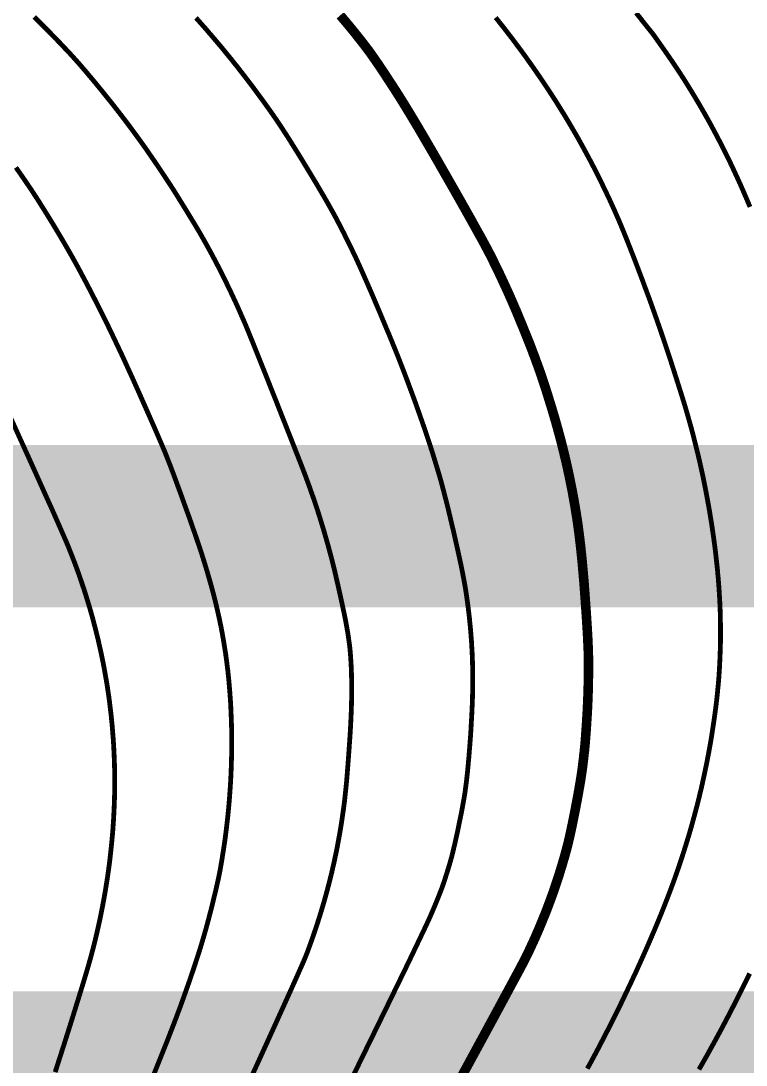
# Model space of a CAD drawing. Extents: x 36524600 to 36525730, y 2746759 to 2747713.
# Drawn here: x 36525125.01 to 36525136.39, y 2747527.4 to 2747543.79 of the extents above; entities that cross this region are included whole.
import ezdxf

# ---------------------------------------------------------------- set-up
doc = ezdxf.new("R2010")
doc.units = 0
doc.header["$LTSCALE"] = 1000
doc.header["$MEASUREMENT"] = 0
doc.layers.add('0-规划文字', color=7, linetype='Continuous')
doc.layers.add('DGX', color=251, linetype='Continuous')
doc.styles.add('黑体', font='simhei.ttf')

# ---------------------------------------------------------------- blocks, each defined once
blk = doc.blocks.new('dxt')
at = {"layer": 'DGX', "color": 253, "linetype": 'Continuous', "flags": 128}
for points, const_width in [([(36525134.667, 2747543.913), (36525134.741, 2747543.821), (36525134.802, 2747543.743), (36525134.853, 2747543.679), (36525134.893, 2747543.63), (36525134.921, 2747543.595), (36525134.938, 2747543.573), (36525134.944, 2747543.566), (36525134.946, 2747543.562), (36525134.954, 2747543.551), (36525134.967, 2747543.532), (36525134.985, 2747543.507), (36525135.009, 2747543.473), (36525135.037, 2747543.433), (36525135.071, 2747543.385), (36525135.11, 2747543.33), (36525135.151, 2747543.271), (36525135.192, 2747543.211), (36525135.233, 2747543.152), (36525135.273, 2747543.092), (36525135.313, 2747543.032), (36525135.353, 2747542.972), (36525135.392, 2747542.912), (36525135.431, 2747542.851), (36525135.469, 2747542.79), (36525135.507, 2747542.729), (36525135.545, 2747542.667), (36525135.582, 2747542.606), (36525135.619, 2747542.544), (36525135.656, 2747542.482), (36525135.692, 2747542.42), (36525135.728, 2747542.357), (36525135.764, 2747542.295), (36525135.799, 2747542.232), (36525135.834, 2747542.169), (36525135.868, 2747542.106), (36525135.902, 2747542.042), (36525135.936, 2747541.979), (36525135.969, 2747541.915), (36525136.002, 2747541.851), (36525136.035, 2747541.786), (36525136.067, 2747541.722), (36525136.099, 2747541.657), (36525136.131, 2747541.593), (36525136.162, 2747541.528), (36525136.193, 2747541.462), (36525136.223, 2747541.397), (36525136.253, 2747541.332), (36525136.283, 2747541.266), (36525136.313, 2747541.2), (36525136.342, 2747541.134), (36525136.37, 2747541.068), (36525136.399, 2747541.002), (36525136.427, 2747540.935), (36525136.455, 2747540.869)], 0.075), ([(36525136.45, 2747528.84), (36525136.416, 2747528.771), (36525136.383, 2747528.703), (36525136.35, 2747528.636), (36525136.317, 2747528.569), (36525136.284, 2747528.504), (36525136.252, 2747528.44), (36525136.219, 2747528.376), (36525136.187, 2747528.314), (36525136.155, 2747528.252), (36525136.123, 2747528.19), (36525136.091, 2747528.128), (36525136.058, 2747528.066), (36525136.026, 2747528.005), (36525135.993, 2747527.943), (36525135.96, 2747527.882), (36525135.926, 2747527.82), (36525135.893, 2747527.759), (36525135.859, 2747527.698), (36525135.826, 2747527.637), (36525135.792, 2747527.576), (36525135.758, 2747527.515), (36525135.723, 2747527.455), (36525135.689, 2747527.394), (36525135.654, 2747527.334)], 0.075), ([(36525132.464, 2747543.839), (36525132.517, 2747543.773), (36525132.57, 2747543.706), (36525132.622, 2747543.64), (36525132.673, 2747543.573), (36525132.725, 2747543.506), (36525132.776, 2747543.438), (36525132.826, 2747543.37), (36525132.877, 2747543.302), (36525132.927, 2747543.233), (36525132.976, 2747543.164), (36525133.026, 2747543.094), (36525133.075, 2747543.024), (36525133.123, 2747542.954), (36525133.172, 2747542.884), (36525133.219, 2747542.813), (36525133.266, 2747542.743), (36525133.313, 2747542.672), (36525133.359, 2747542.601), (36525133.405, 2747542.53), (36525133.45, 2747542.458), (36525133.494, 2747542.387), (36525133.539, 2747542.315), (36525133.582, 2747542.243), (36525133.626, 2747542.17), (36525133.668, 2747542.098), (36525133.711, 2747542.025), (36525133.753, 2747541.952), (36525133.794, 2747541.878), (36525133.835, 2747541.804), (36525133.875, 2747541.73), (36525133.915, 2747541.656), (36525133.955, 2747541.582), (36525133.994, 2747541.507), (36525134.033, 2747541.432), (36525134.071, 2747541.357), (36525134.108, 2747541.281), (36525134.145, 2747541.205), (36525134.182, 2747541.129), (36525134.218, 2747541.053), (36525134.254, 2747540.977), (36525134.289, 2747540.9), (36525134.324, 2747540.823), (36525134.358, 2747540.746), (36525134.392, 2747540.669), (36525134.427, 2747540.586), (36525134.465, 2747540.494), (36525134.507, 2747540.391), (36525134.552, 2747540.278), (36525134.6, 2747540.155), (36525134.652, 2747540.022), (36525134.706, 2747539.879), (36525134.764, 2747539.726), (36525134.823, 2747539.567), (36525134.882, 2747539.408), (36525134.939, 2747539.249), (36525134.995, 2747539.09), (36525135.051, 2747538.93), (36525135.105, 2747538.77), (36525135.159, 2747538.61), (36525135.212, 2747538.449), (36525135.262, 2747538.293), (36525135.309, 2747538.146), (36525135.352, 2747538.01), (36525135.392, 2747537.883), (36525135.428, 2747537.766), (36525135.46, 2747537.658), (36525135.488, 2747537.56), (36525135.513, 2747537.472), (36525135.536, 2747537.389), (36525135.558, 2747537.306), (36525135.579, 2747537.224), (36525135.6, 2747537.142), (36525135.62, 2747537.06), (36525135.64, 2747536.979), (36525135.659, 2747536.898), (36525135.677, 2747536.817), (36525135.695, 2747536.736), (36525135.713, 2747536.656), (36525135.73, 2747536.575), (36525135.746, 2747536.494), (36525135.762, 2747536.413), (36525135.777, 2747536.332), (36525135.792, 2747536.251), (36525135.807, 2747536.17), (36525135.821, 2747536.089), (36525135.834, 2747536.007), (36525135.848, 2747535.926), (36525135.86, 2747535.844), (36525135.872, 2747535.763), (36525135.884, 2747535.681), (36525135.895, 2747535.599), (36525135.906, 2747535.518), (36525135.916, 2747535.436), (36525135.925, 2747535.354), (36525135.934, 2747535.272), (36525135.943, 2747535.19), (36525135.95, 2747535.108), (36525135.958, 2747535.026), (36525135.964, 2747534.944), (36525135.97, 2747534.862), (36525135.975, 2747534.78), (36525135.98, 2747534.698), (36525135.984, 2747534.616), (36525135.987, 2747534.534), (36525135.99, 2747534.452), (36525135.991, 2747534.37), (36525135.992, 2747534.287), (36525135.993, 2747534.205), (36525135.993, 2747534.123), (36525135.992, 2747534.041), (36525135.99, 2747533.959), (36525135.987, 2747533.876), (36525135.984, 2747533.794), (36525135.98, 2747533.712), (36525135.976, 2747533.63), (36525135.971, 2747533.548), (36525135.965, 2747533.465), (36525135.958, 2747533.381), (36525135.949, 2747533.295), (36525135.941, 2747533.208), (36525135.931, 2747533.12), (36525135.92, 2747533.029), (36525135.908, 2747532.938), (36525135.895, 2747532.845), (36525135.881, 2747532.751), (36525135.867, 2747532.659), (36525135.853, 2747532.567), (36525135.838, 2747532.477), (36525135.822, 2747532.387), (36525135.806, 2747532.298), (36525135.789, 2747532.21), (36525135.772, 2747532.123), (36525135.754, 2747532.037), (36525135.736, 2747531.951), (36525135.717, 2747531.865), (36525135.698, 2747531.778), (36525135.678, 2747531.693), (36525135.657, 2747531.607), (36525135.636, 2747531.521), (36525135.614, 2747531.436), (36525135.591, 2747531.35), (36525135.568, 2747531.265), (36525135.545, 2747531.18), (36525135.521, 2747531.095), (36525135.496, 2747531.011), (36525135.47, 2747530.926), (36525135.444, 2747530.842), (36525135.418, 2747530.758), (36525135.391, 2747530.674), (36525135.363, 2747530.59), (36525135.335, 2747530.506), (36525135.306, 2747530.423), (36525135.277, 2747530.34), (36525135.247, 2747530.257), (36525135.216, 2747530.174), (36525135.185, 2747530.092), (36525135.153, 2747530.009), (36525135.121, 2747529.927), (36525135.089, 2747529.845), (36525135.056, 2747529.763), (36525135.022, 2747529.681), (36525134.988, 2747529.599), (36525134.954, 2747529.518), (36525134.919, 2747529.437), (36525134.884, 2747529.355), (36525134.849, 2747529.274), (36525134.813, 2747529.193), (36525134.777, 2747529.112), (36525134.741, 2747529.032), (36525134.704, 2747528.951), (36525134.668, 2747528.87), (36525134.63, 2747528.79), (36525134.593, 2747528.71), (36525134.555, 2747528.63), (36525134.517, 2747528.55), (36525134.479, 2747528.47), (36525134.441, 2747528.39), (36525134.402, 2747528.311), (36525134.363, 2747528.231), (36525134.323, 2747528.152), (36525134.284, 2747528.073), (36525134.244, 2747527.994), (36525134.203, 2747527.915), (36525134.163, 2747527.836), (36525134.122, 2747527.758), (36525134.081, 2747527.679), (36525134.04, 2747527.601), (36525133.998, 2747527.523), (36525133.953, 2747527.44), (36525133.902, 2747527.347)], 0.075), ([(36525130.024, 2747543.874), (36525130.053, 2747543.841), (36525130.081, 2747543.807), (36525130.11, 2747543.773), (36525130.138, 2747543.739), (36525130.167, 2747543.705), (36525130.195, 2747543.67), (36525130.223, 2747543.636), (36525130.251, 2747543.602), (36525130.278, 2747543.567), (36525130.306, 2747543.532), (36525130.333, 2747543.498), (36525130.361, 2747543.463), (36525130.388, 2747543.428), (36525130.415, 2747543.393), (36525130.442, 2747543.357), (36525130.469, 2747543.322), (36525130.498, 2747543.282), (36525130.533, 2747543.232), (36525130.574, 2747543.173), (36525130.621, 2747543.105), (36525130.674, 2747543.026), (36525130.732, 2747542.939), (36525130.795, 2747542.842), (36525130.865, 2747542.735), (36525130.941, 2747542.616), (36525131.026, 2747542.48), (36525131.119, 2747542.328), (36525131.22, 2747542.16), (36525131.329, 2747541.975), (36525131.446, 2747541.774), (36525131.572, 2747541.557), (36525131.705, 2747541.324), (36525131.836, 2747541.094), (36525131.954, 2747540.886), (36525132.059, 2747540.7), (36525132.15, 2747540.536), (36525132.229, 2747540.394), (36525132.294, 2747540.275), (36525132.346, 2747540.177), (36525132.385, 2747540.102), (36525132.417, 2747540.038), (36525132.448, 2747539.974), (36525132.48, 2747539.909), (36525132.511, 2747539.845), (36525132.542, 2747539.78), (36525132.572, 2747539.715), (36525132.602, 2747539.65), (36525132.632, 2747539.585), (36525132.662, 2747539.52), (36525132.691, 2747539.454), (36525132.72, 2747539.389), (36525132.748, 2747539.323), (36525132.777, 2747539.257), (36525132.805, 2747539.191), (36525132.832, 2747539.125), (36525132.859, 2747539.059), (36525132.886, 2747538.995), (36525132.91, 2747538.935), (36525132.932, 2747538.881), (36525132.952, 2747538.831), (36525132.97, 2747538.787), (36525132.986, 2747538.746), (36525133, 2747538.711), (36525133.012, 2747538.681), (36525133.023, 2747538.651), (36525133.036, 2747538.618), (36525133.049, 2747538.582), (36525133.064, 2747538.543), (36525133.08, 2747538.501), (36525133.096, 2747538.455), (36525133.114, 2747538.407), (36525133.133, 2747538.355), (36525133.153, 2747538.299), (36525133.176, 2747538.235), (36525133.199, 2747538.165), (36525133.225, 2747538.087), (36525133.252, 2747538.003), (36525133.281, 2747537.912), (36525133.311, 2747537.814), (36525133.344, 2747537.709), (36525133.376, 2747537.601), (36525133.408, 2747537.492), (36525133.438, 2747537.383), (36525133.468, 2747537.274), (36525133.497, 2747537.164), (36525133.524, 2747537.054), (36525133.551, 2747536.944), (36525133.577, 2747536.834), (36525133.601, 2747536.724), (36525133.625, 2747536.613), (36525133.647, 2747536.502), (36525133.669, 2747536.391), (36525133.689, 2747536.279), (36525133.709, 2747536.168), (36525133.727, 2747536.056), (36525133.745, 2747535.944), (36525133.761, 2747535.828), (36525133.777, 2747535.704), (36525133.793, 2747535.571), (36525133.808, 2747535.431), (36525133.823, 2747535.282), (36525133.837, 2747535.125), (36525133.851, 2747534.96), (36525133.864, 2747534.786), (36525133.876, 2747534.616), (36525133.887, 2747534.459), (36525133.896, 2747534.317), (36525133.904, 2747534.188), (36525133.91, 2747534.073), (36525133.914, 2747533.973), (36525133.918, 2747533.886), (36525133.919, 2747533.813), (36525133.92, 2747533.747), (36525133.92, 2747533.681), (36525133.92, 2747533.615), (36525133.92, 2747533.55), (36525133.919, 2747533.484), (36525133.918, 2747533.418), (36525133.917, 2747533.352), (36525133.915, 2747533.286), (36525133.913, 2747533.22), (36525133.911, 2747533.155), (36525133.908, 2747533.089), (36525133.905, 2747533.023), (36525133.902, 2747532.957), (36525133.898, 2747532.891), (36525133.894, 2747532.826), (36525133.89, 2747532.76), (36525133.886, 2747532.697), (36525133.882, 2747532.641), (36525133.878, 2747532.591), (36525133.875, 2747532.547), (36525133.872, 2747532.51), (36525133.87, 2747532.478), (36525133.868, 2747532.453), (36525133.866, 2747532.435), (36525133.865, 2747532.417), (36525133.862, 2747532.393), (36525133.859, 2747532.364), (36525133.856, 2747532.33), (36525133.851, 2747532.291), (36525133.846, 2747532.247), (36525133.841, 2747532.197), (36525133.834, 2747532.142), (36525133.827, 2747532.081), (36525133.817, 2747532.013), (36525133.806, 2747531.937), (36525133.793, 2747531.855), (36525133.778, 2747531.766), (36525133.761, 2747531.67), (36525133.742, 2747531.566), (36525133.721, 2747531.456), (36525133.699, 2747531.346), (36525133.679, 2747531.243), (36525133.659, 2747531.147), (36525133.64, 2747531.058), (36525133.622, 2747530.977), (36525133.605, 2747530.903), (36525133.588, 2747530.836), (36525133.573, 2747530.777), (36525133.557, 2747530.721), (36525133.542, 2747530.665), (36525133.525, 2747530.609), (36525133.509, 2747530.553), (36525133.492, 2747530.498), (36525133.475, 2747530.443), (36525133.458, 2747530.387), (36525133.44, 2747530.332), (36525133.422, 2747530.277), (36525133.403, 2747530.222), (36525133.385, 2747530.167), (36525133.366, 2747530.112), (36525133.346, 2747530.058), (36525133.326, 2747530.003), (36525133.306, 2747529.949), (36525133.286, 2747529.895), (36525133.265, 2747529.84), (36525133.244, 2747529.786), (36525133.222, 2747529.733), (36525133.2, 2747529.679), (36525133.178, 2747529.625), (36525133.156, 2747529.572), (36525133.133, 2747529.518), (36525133.11, 2747529.465), (36525133.087, 2747529.412), (36525133.063, 2747529.359), (36525133.039, 2747529.307), (36525133.014, 2747529.254), (36525132.99, 2747529.201), (36525132.964, 2747529.149), (36525132.939, 2747529.097), (36525132.913, 2747529.045), (36525132.851, 2747528.926), (36525132.715, 2747528.674), (36525132.507, 2747528.288), (36525132.225, 2747527.768), (36525131.87, 2747527.115)], 0.15), ([(36525130.196, 2747527.172), (36525130.546, 2747527.887), (36525130.839, 2747528.487), (36525131.075, 2747528.972), (36525131.253, 2747529.344), (36525131.375, 2747529.6), (36525131.44, 2747529.742), (36525131.475, 2747529.825), (36525131.508, 2747529.902), (36525131.538, 2747529.974), (36525131.565, 2747530.041), (36525131.589, 2747530.103), (36525131.611, 2747530.159), (36525131.63, 2747530.211), (36525131.646, 2747530.257), (36525131.661, 2747530.301), (36525131.675, 2747530.345), (36525131.689, 2747530.389), (36525131.703, 2747530.433), (36525131.717, 2747530.477), (36525131.73, 2747530.521), (36525131.743, 2747530.565), (36525131.756, 2747530.61), (36525131.769, 2747530.657), (36525131.783, 2747530.71), (36525131.797, 2747530.769), (36525131.813, 2747530.834), (36525131.829, 2747530.904), (36525131.846, 2747530.98), (36525131.864, 2747531.062), (36525131.882, 2747531.15), (36525131.9, 2747531.238), (36525131.917, 2747531.32), (36525131.932, 2747531.396), (36525131.945, 2747531.467), (36525131.957, 2747531.533), (36525131.968, 2747531.593), (36525131.977, 2747531.647), (36525131.984, 2747531.695), (36525131.99, 2747531.741), (36525131.996, 2747531.787), (36525132.002, 2747531.833), (36525132.008, 2747531.879), (36525132.013, 2747531.925), (36525132.018, 2747531.971), (36525132.023, 2747532.017), (36525132.027, 2747532.063), (36525132.032, 2747532.11), (36525132.036, 2747532.16), (36525132.041, 2747532.212), (36525132.046, 2747532.267), (36525132.05, 2747532.324), (36525132.055, 2747532.384), (36525132.06, 2747532.446), (36525132.065, 2747532.511), (36525132.07, 2747532.578), (36525132.074, 2747532.645), (36525132.078, 2747532.714), (36525132.082, 2747532.784), (36525132.086, 2747532.855), (36525132.09, 2747532.928), (36525132.093, 2747533.001), (36525132.097, 2747533.075), (36525132.099, 2747533.151), (36525132.101, 2747533.226), (36525132.103, 2747533.301), (36525132.104, 2747533.376), (36525132.104, 2747533.451), (36525132.104, 2747533.526), (36525132.103, 2747533.601), (36525132.101, 2747533.676), (36525132.099, 2747533.751), (36525132.096, 2747533.826), (36525132.093, 2747533.901), (36525132.088, 2747533.976), (36525132.084, 2747534.051), (36525132.078, 2747534.126), (36525132.072, 2747534.201), (36525132.066, 2747534.275), (36525132.058, 2747534.35), (36525132.051, 2747534.425), (36525132.042, 2747534.499), (36525132.033, 2747534.574), (36525132.023, 2747534.648), (36525132.013, 2747534.723), (36525132.002, 2747534.797), (36525131.991, 2747534.871), (36525131.977, 2747534.95), (36525131.961, 2747535.038), (36525131.942, 2747535.135), (36525131.921, 2747535.241), (36525131.896, 2747535.356), (36525131.869, 2747535.48), (36525131.839, 2747535.613), (36525131.807, 2747535.756), (36525131.773, 2747535.898), (36525131.742, 2747536.031), (36525131.712, 2747536.154), (36525131.683, 2747536.269), (36525131.656, 2747536.374), (36525131.631, 2747536.469), (36525131.608, 2747536.556), (36525131.586, 2747536.633), (36525131.565, 2747536.705), (36525131.543, 2747536.778), (36525131.521, 2747536.85), (36525131.499, 2747536.922), (36525131.477, 2747536.994), (36525131.454, 2747537.066), (36525131.431, 2747537.138), (36525131.407, 2747537.209), (36525131.383, 2747537.281), (36525131.359, 2747537.354), (36525131.334, 2747537.427), (36525131.308, 2747537.501), (36525131.282, 2747537.575), (36525131.256, 2747537.65), (36525131.229, 2747537.725), (36525131.202, 2747537.802), (36525131.174, 2747537.878), (36525131.146, 2747537.954), (36525131.118, 2747538.029), (36525131.091, 2747538.103), (36525131.063, 2747538.177), (36525131.035, 2747538.251), (36525131.007, 2747538.324), (36525130.979, 2747538.397), (36525130.949, 2747538.473), (36525130.915, 2747538.559), (36525130.877, 2747538.653), (36525130.835, 2747538.756), (36525130.789, 2747538.868), (36525130.738, 2747538.988), (36525130.684, 2747539.118), (36525130.626, 2747539.256), (36525130.567, 2747539.394), (36525130.512, 2747539.523), (36525130.46, 2747539.643), (36525130.411, 2747539.754), (36525130.366, 2747539.856), (36525130.325, 2747539.948), (36525130.286, 2747540.032), (36525130.252, 2747540.106), (36525130.218, 2747540.176), (36525130.185, 2747540.246), (36525130.151, 2747540.315), (36525130.116, 2747540.384), (36525130.082, 2747540.454), (36525130.047, 2747540.522), (36525130.011, 2747540.591), (36525129.975, 2747540.66), (36525129.937, 2747540.732), (36525129.892, 2747540.813), (36525129.842, 2747540.902), (36525129.787, 2747540.999), (36525129.726, 2747541.103), (36525129.659, 2747541.217), (36525129.586, 2747541.338), (36525129.508, 2747541.467), (36525129.43, 2747541.596), (36525129.356, 2747541.716), (36525129.286, 2747541.828), (36525129.222, 2747541.931), (36525129.161, 2747542.025), (36525129.106, 2747542.11), (36525129.055, 2747542.187), (36525129.009, 2747542.255), (36525128.964, 2747542.319), (36525128.92, 2747542.382), (36525128.875, 2747542.445), (36525128.83, 2747542.508), (36525128.784, 2747542.571), (36525128.738, 2747542.633), (36525128.692, 2747542.696), (36525128.646, 2747542.758), (36525128.599, 2747542.82), (36525128.552, 2747542.881), (36525128.505, 2747542.943), (36525128.457, 2747543.004), (36525128.41, 2747543.065), (36525128.361, 2747543.125), (36525128.313, 2747543.186), (36525128.264, 2747543.246), (36525128.215, 2747543.306), (36525128.166, 2747543.366), (36525128.116, 2747543.425), (36525128.066, 2747543.484), (36525128.016, 2747543.543), (36525127.965, 2747543.602), (36525127.915, 2747543.661), (36525127.863, 2747543.719), (36525127.812, 2747543.777), (36525127.76, 2747543.835)], 0.075), ([(36525125.222, 2747543.849), (36525125.292, 2747543.779), (36525125.357, 2747543.714), (36525125.416, 2747543.655), (36525125.469, 2747543.602), (36525125.516, 2747543.554), (36525125.56, 2747543.508), (36525125.604, 2747543.462), (36525125.648, 2747543.417), (36525125.692, 2747543.37), (36525125.735, 2747543.324), (36525125.779, 2747543.278), (36525125.822, 2747543.231), (36525125.864, 2747543.184), (36525125.909, 2747543.134), (36525125.959, 2747543.077), (36525126.013, 2747543.014), (36525126.072, 2747542.944), (36525126.136, 2747542.868), (36525126.204, 2747542.786), (36525126.277, 2747542.697), (36525126.354, 2747542.601), (36525126.434, 2747542.502), (36525126.512, 2747542.402), (36525126.59, 2747542.302), (36525126.667, 2747542.201), (36525126.743, 2747542.099), (36525126.818, 2747541.997), (36525126.893, 2747541.894), (36525126.967, 2747541.791), (36525127.039, 2747541.686), (36525127.111, 2747541.582), (36525127.182, 2747541.477), (36525127.252, 2747541.372), (36525127.321, 2747541.267), (36525127.39, 2747541.162), (36525127.457, 2747541.056), (36525127.523, 2747540.949), (36525127.587, 2747540.846), (36525127.646, 2747540.75), (36525127.701, 2747540.659), (36525127.752, 2747540.576), (36525127.798, 2747540.498), (36525127.839, 2747540.428), (36525127.876, 2747540.363), (36525127.909, 2747540.305), (36525127.939, 2747540.251), (36525127.969, 2747540.196), (36525127.999, 2747540.141), (36525128.029, 2747540.085), (36525128.058, 2747540.03), (36525128.087, 2747539.975), (36525128.116, 2747539.919), (36525128.144, 2747539.864), (36525128.172, 2747539.808), (36525128.2, 2747539.752), (36525128.228, 2747539.696), (36525128.255, 2747539.639), (36525128.282, 2747539.583), (36525128.309, 2747539.527), (36525128.336, 2747539.47), (36525128.362, 2747539.413), (36525128.389, 2747539.356), (36525128.414, 2747539.3), (36525128.44, 2747539.242), (36525128.465, 2747539.185), (36525128.49, 2747539.128), (36525128.515, 2747539.071), (36525128.54, 2747539.013), (36525128.564, 2747538.955), (36525128.592, 2747538.886), (36525128.629, 2747538.795), (36525128.675, 2747538.682), (36525128.729, 2747538.547), (36525128.792, 2747538.389), (36525128.864, 2747538.209), (36525128.944, 2747538.007), (36525129.033, 2747537.783), (36525129.121, 2747537.559), (36525129.201, 2747537.357), (36525129.272, 2747537.177), (36525129.334, 2747537.019), (36525129.387, 2747536.884), (36525129.431, 2747536.771), (36525129.466, 2747536.68), (36525129.492, 2747536.611), (36525129.513, 2747536.553), (36525129.534, 2747536.495), (36525129.555, 2747536.437), (36525129.575, 2747536.379), (36525129.596, 2747536.321), (36525129.616, 2747536.263), (36525129.635, 2747536.205), (36525129.655, 2747536.146), (36525129.674, 2747536.088), (36525129.693, 2747536.029), (36525129.711, 2747535.97), (36525129.729, 2747535.912), (36525129.747, 2747535.853), (36525129.765, 2747535.794), (36525129.782, 2747535.735), (36525129.799, 2747535.676), (36525129.816, 2747535.617), (36525129.833, 2747535.557), (36525129.849, 2747535.498), (36525129.865, 2747535.438), (36525129.881, 2747535.379), (36525129.896, 2747535.319), (36525129.911, 2747535.26), (36525129.926, 2747535.2), (36525129.941, 2747535.138), (36525129.956, 2747535.073), (36525129.972, 2747535.003), (36525129.989, 2747534.93), (36525130.006, 2747534.853), (36525130.024, 2747534.772), (36525130.043, 2747534.688), (36525130.062, 2747534.599), (36525130.081, 2747534.511), (36525130.098, 2747534.426), (36525130.114, 2747534.345), (36525130.128, 2747534.267), (36525130.141, 2747534.193), (36525130.152, 2747534.123), (36525130.161, 2747534.057), (36525130.17, 2747533.994), (36525130.177, 2747533.931), (36525130.183, 2747533.864), (36525130.188, 2747533.793), (36525130.193, 2747533.719), (36525130.197, 2747533.64), (36525130.2, 2747533.558), (36525130.202, 2747533.471), (36525130.204, 2747533.381), (36525130.204, 2747533.286), (36525130.203, 2747533.186), (36525130.201, 2747533.08), (36525130.198, 2747532.97), (36525130.193, 2747532.854), (36525130.187, 2747532.733), (36525130.18, 2747532.607), (36525130.171, 2747532.475), (36525130.162, 2747532.346), (36525130.153, 2747532.226), (36525130.145, 2747532.117), (36525130.137, 2747532.017), (36525130.13, 2747531.927), (36525130.123, 2747531.847), (36525130.116, 2747531.777), (36525130.11, 2747531.717), (36525130.104, 2747531.661), (36525130.098, 2747531.606), (36525130.092, 2747531.55), (36525130.085, 2747531.495), (36525130.078, 2747531.439), (36525130.07, 2747531.384), (36525130.062, 2747531.329), (36525130.054, 2747531.274), (36525130.046, 2747531.219), (36525130.037, 2747531.163), (36525130.028, 2747531.108), (36525130.019, 2747531.053), (36525130.009, 2747530.998), (36525129.999, 2747530.944), (36525129.989, 2747530.889), (36525129.979, 2747530.834), (36525129.968, 2747530.779), (36525129.957, 2747530.724), (36525129.945, 2747530.67), (36525129.934, 2747530.615), (36525129.922, 2747530.561), (36525129.909, 2747530.506), (36525129.897, 2747530.452), (36525129.884, 2747530.398), (36525129.87, 2747530.344), (36525129.857, 2747530.289), (36525129.843, 2747530.235), (36525129.829, 2747530.181), (36525129.815, 2747530.128), (36525129.8, 2747530.074), (36525129.785, 2747530.02), (36525129.77, 2747529.966), (36525129.754, 2747529.913), (36525129.738, 2747529.859), (36525129.722, 2747529.806), (36525129.706, 2747529.752), (36525129.689, 2747529.699), (36525129.672, 2747529.646), (36525129.655, 2747529.593), (36525129.637, 2747529.54), (36525129.619, 2747529.487), (36525129.601, 2747529.434), (36525129.583, 2747529.382), (36525129.564, 2747529.329), (36525129.545, 2747529.276), (36525129.526, 2747529.224), (36525129.507, 2747529.172), (36525129.487, 2747529.12), (36525129.443, 2747529.016), (36525129.351, 2747528.808), (36525129.211, 2747528.496), (36525129.023, 2747528.081), (36525128.787, 2747527.562), (36525128.503, 2747526.94)], 0.075), ([(36525124.934, 2747541.487), (36525125.003, 2747541.389), (36525125.066, 2747541.298), (36525125.123, 2747541.214), (36525125.175, 2747541.137), (36525125.221, 2747541.067), (36525125.262, 2747541.004), (36525125.3, 2747540.945), (36525125.337, 2747540.885), (36525125.375, 2747540.826), (36525125.412, 2747540.766), (36525125.449, 2747540.706), (36525125.486, 2747540.646), (36525125.523, 2747540.586), (36525125.559, 2747540.526), (36525125.595, 2747540.465), (36525125.631, 2747540.405), (36525125.667, 2747540.344), (36525125.703, 2747540.283), (36525125.738, 2747540.222), (36525125.773, 2747540.161), (36525125.808, 2747540.1), (36525125.842, 2747540.039), (36525125.879, 2747539.973), (36525125.919, 2747539.9), (36525125.962, 2747539.818), (36525126.01, 2747539.729), (36525126.061, 2747539.632), (36525126.116, 2747539.526), (36525126.174, 2747539.413), (36525126.236, 2747539.291), (36525126.302, 2747539.161), (36525126.37, 2747539.022), (36525126.441, 2747538.875), (36525126.515, 2747538.719), (36525126.593, 2747538.554), (36525126.673, 2747538.38), (36525126.756, 2747538.198), (36525126.842, 2747538.006), (36525126.925, 2747537.819), (36525127.001, 2747537.648), (36525127.069, 2747537.493), (36525127.13, 2747537.355), (36525127.182, 2747537.234), (36525127.227, 2747537.129), (36525127.265, 2747537.04), (36525127.294, 2747536.967), (36525127.321, 2747536.899), (36525127.351, 2747536.823), (36525127.383, 2747536.738), (36525127.418, 2747536.645), (36525127.455, 2747536.544), (36525127.495, 2747536.435), (36525127.538, 2747536.317), (36525127.583, 2747536.191), (36525127.629, 2747536.065), (36525127.671, 2747535.948), (36525127.709, 2747535.838), (36525127.745, 2747535.736), (36525127.777, 2747535.642), (36525127.806, 2747535.556), (36525127.832, 2747535.478), (36525127.855, 2747535.409), (36525127.875, 2747535.343), (36525127.896, 2747535.277), (36525127.916, 2747535.211), (36525127.936, 2747535.145), (36525127.955, 2747535.079), (36525127.974, 2747535.013), (36525127.993, 2747534.947), (36525128.011, 2747534.88), (36525128.029, 2747534.814), (36525128.046, 2747534.748), (36525128.063, 2747534.681), (36525128.079, 2747534.614), (36525128.095, 2747534.547), (36525128.11, 2747534.48), (36525128.125, 2747534.413), (36525128.139, 2747534.346), (36525128.153, 2747534.279), (36525128.166, 2747534.211), (36525128.178, 2747534.144), (36525128.19, 2747534.076), (36525128.201, 2747534.008), (36525128.212, 2747533.941), (36525128.223, 2747533.873), (36525128.232, 2747533.805), (36525128.242, 2747533.736), (36525128.25, 2747533.668), (36525128.259, 2747533.599), (36525128.266, 2747533.529), (36525128.274, 2747533.459), (36525128.28, 2747533.389), (36525128.286, 2747533.318), (36525128.292, 2747533.246), (36525128.297, 2747533.175), (36525128.302, 2747533.104), (36525128.306, 2747533.033), (36525128.309, 2747532.962), (36525128.312, 2747532.891), (36525128.315, 2747532.821), (36525128.317, 2747532.751), (36525128.319, 2747532.681), (36525128.32, 2747532.612), (36525128.32, 2747532.542), (36525128.321, 2747532.472), (36525128.32, 2747532.403), (36525128.32, 2747532.333), (36525128.319, 2747532.264), (36525128.317, 2747532.194), (36525128.315, 2747532.124), (36525128.313, 2747532.055), (36525128.31, 2747531.985), (36525128.307, 2747531.916), (36525128.303, 2747531.846), (36525128.299, 2747531.777), (36525128.294, 2747531.707), (36525128.289, 2747531.638), (36525128.284, 2747531.568), (36525128.278, 2747531.499), (36525128.272, 2747531.43), (36525128.265, 2747531.36), (36525128.258, 2747531.291), (36525128.25, 2747531.222), (36525128.242, 2747531.153), (36525128.234, 2747531.084), (36525128.225, 2747531.014), (36525128.216, 2747530.945), (36525128.206, 2747530.877), (36525128.196, 2747530.808), (36525128.185, 2747530.739), (36525128.174, 2747530.67), (36525128.163, 2747530.601), (36525128.151, 2747530.533), (36525128.139, 2747530.464), (36525128.125, 2747530.392), (36525128.108, 2747530.311), (36525128.088, 2747530.222), (36525128.066, 2747530.124), (36525128.04, 2747530.019), (36525128.012, 2747529.905), (36525127.981, 2747529.782), (36525127.947, 2747529.652), (36525127.909, 2747529.513), (36525127.866, 2747529.366), (36525127.819, 2747529.21), (36525127.766, 2747529.046), (36525127.709, 2747528.874), (36525127.647, 2747528.693), (36525127.58, 2747528.504), (36525127.509, 2747528.306), (36525127.422, 2747528.075), (36525127.31, 2747527.786), (36525127.172, 2747527.44), (36525127.009, 2747527.035)], 0.075), ([(36525125.55, 2747527.292), (36525125.622, 2747527.517), (36525125.693, 2747527.738), (36525125.762, 2747527.956), (36525125.827, 2747528.163), (36525125.886, 2747528.353), (36525125.939, 2747528.524), (36525125.986, 2747528.677), (36525126.027, 2747528.812), (36525126.062, 2747528.93), (36525126.09, 2747529.029), (36525126.113, 2747529.111), (36525126.132, 2747529.183), (36525126.151, 2747529.256), (36525126.169, 2747529.328), (36525126.187, 2747529.401), (36525126.204, 2747529.474), (36525126.221, 2747529.547), (36525126.237, 2747529.62), (36525126.253, 2747529.693), (36525126.268, 2747529.767), (36525126.283, 2747529.84), (36525126.297, 2747529.914), (36525126.311, 2747529.987), (36525126.324, 2747530.061), (36525126.337, 2747530.135), (36525126.349, 2747530.209), (36525126.361, 2747530.283), (36525126.372, 2747530.357), (36525126.383, 2747530.431), (36525126.393, 2747530.505), (36525126.403, 2747530.58), (36525126.412, 2747530.654), (36525126.42, 2747530.729), (36525126.428, 2747530.803), (36525126.436, 2747530.878), (36525126.443, 2747530.952), (36525126.45, 2747531.027), (36525126.456, 2747531.102), (36525126.461, 2747531.176), (36525126.466, 2747531.251), (36525126.47, 2747531.326), (36525126.474, 2747531.4), (36525126.477, 2747531.475), (36525126.48, 2747531.55), (36525126.482, 2747531.625), (36525126.483, 2747531.7), (36525126.484, 2747531.775), (36525126.484, 2747531.849), (36525126.484, 2747531.924), (36525126.483, 2747531.999), (36525126.482, 2747532.074), (36525126.48, 2747532.149), (36525126.477, 2747532.224), (36525126.474, 2747532.298), (36525126.47, 2747532.373), (36525126.466, 2747532.448), (36525126.461, 2747532.522), (36525126.455, 2747532.597), (36525126.449, 2747532.672), (36525126.443, 2747532.746), (36525126.435, 2747532.821), (36525126.428, 2747532.895), (36525126.419, 2747532.97), (36525126.41, 2747533.044), (36525126.401, 2747533.118), (36525126.391, 2747533.192), (36525126.38, 2747533.266), (36525126.369, 2747533.34), (36525126.357, 2747533.414), (36525126.344, 2747533.488), (36525126.331, 2747533.562), (36525126.318, 2747533.635), (36525126.304, 2747533.709), (36525126.289, 2747533.782), (36525126.274, 2747533.856), (36525126.258, 2747533.929), (36525126.241, 2747534.002), (36525126.225, 2747534.075), (36525126.207, 2747534.148), (36525126.189, 2747534.221), (36525126.17, 2747534.293), (36525126.151, 2747534.365), (36525126.132, 2747534.438), (36525126.111, 2747534.51), (36525126.091, 2747534.582), (36525126.069, 2747534.654), (36525126.047, 2747534.725), (36525126.025, 2747534.797), (36525126.002, 2747534.868), (36525125.978, 2747534.939), (36525125.954, 2747535.01), (36525125.93, 2747535.081), (36525125.905, 2747535.151), (36525125.879, 2747535.221), (36525125.853, 2747535.292), (36525125.826, 2747535.361), (36525125.799, 2747535.431), (36525125.771, 2747535.501), (36525125.743, 2747535.57), (36525125.706, 2747535.656), (36525125.653, 2747535.777), (36525125.585, 2747535.932), (36525125.501, 2747536.122), (36525125.4, 2747536.345), (36525125.284, 2747536.603), (36525125.152, 2747536.896), (36525125.004, 2747537.222), (36525124.856, 2747537.549)], 0.075)]:
    blk.add_lwpolyline(points, dxfattribs=dict(at, const_width=const_width))

msp = doc.modelspace()

# ---------------------------------------------------------------- block references
msp.add_blockref('dxt', (0, 0))

# ---------------------------------------------------------------- texts
at = {"layer": '0-规划文字', "color": 1, "style": '黑体'}
msp.add_text('原始坐标 勿动', height=26.2869, dxfattribs=at).set_placement((36524999.159, 2747509.738))

doc.saveas('drawing.dxf')
